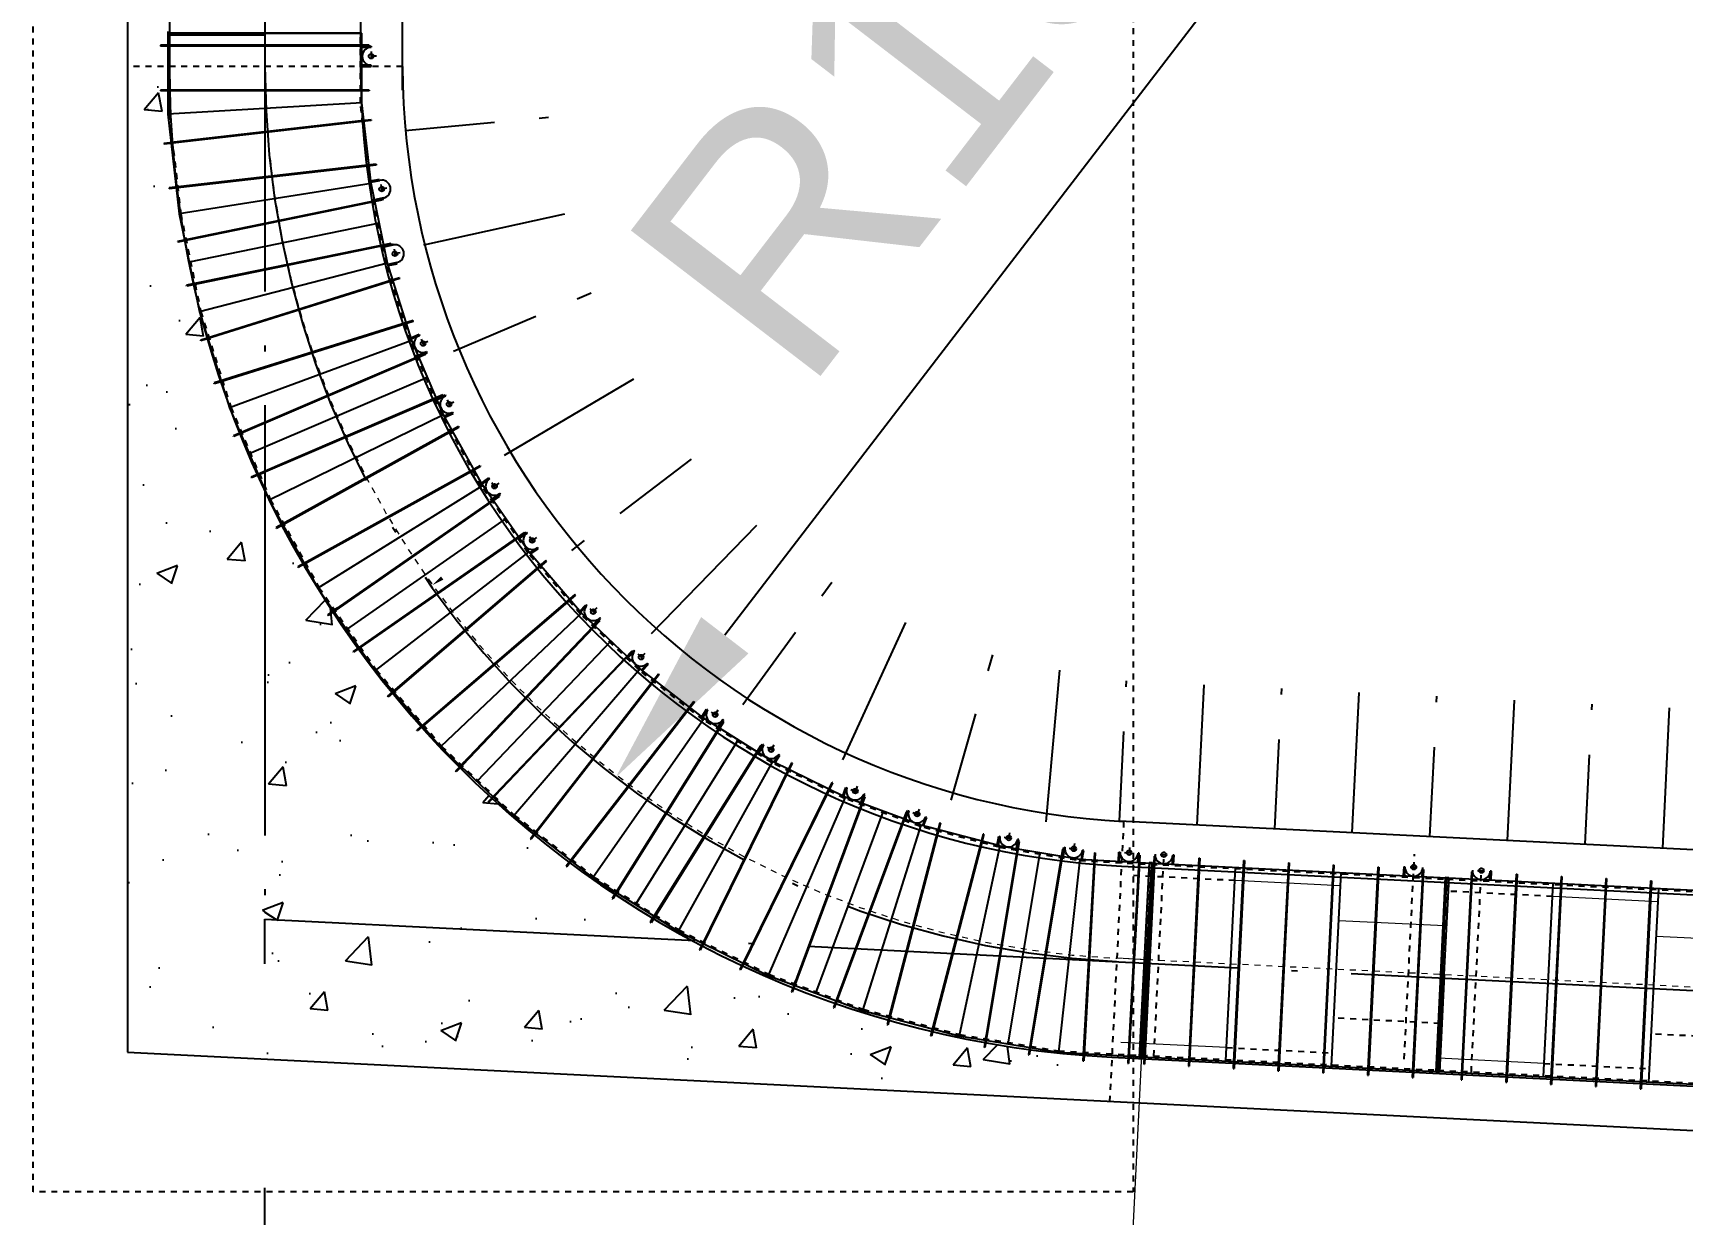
# Model space of a CAD drawing. Header units: inches. Extents: x 444671 to 463716, y 1783086 to 1794968.
# Drawn here: x 457396.93 to 457424.54, y 1787135.42 to 1787155.18 of the extents above; entities that cross this region are included whole.
import ezdxf

# ---------------------------------------------------------------- set-up
doc = ezdxf.new("R2010")
doc.units = ezdxf.units.IN
doc.header["$MEASUREMENT"] = 0
for name, pattern in [('ACAD_ISO04W100', [30, 24, -3, 0, -3]), ('CENTER', [2, 1.25, -0.25, 0.25, -0.25]), ('DASHED2', [9.525, 6.35, -3.175]), ('HIDDEN', [0.375, 0.25, -0.125])]:
    doc.linetypes.add(name, pattern=pattern)
for name, color, linetype in [('1', 1, 'CENTER'), ('4', 4, 'Continuous'), ('Bao', 137, 'Continuous'), ('Cam KT', 140, 'Continuous'), ('CONGTRINH', 2, 'Continuous'), ('CTTRINH', 4, 'Continuous'), ('Dong', 252, 'HIDDEN'), ('Ghichu', 3, 'Continuous'), ('KHUAT', 8, 'DASHED2'), ('Tam', 1, 'CENTER'), ('Text', 3, 'Continuous'), ('Tim', 1, 'ACAD_ISO04W100')]:
    doc.layers.add(name, color=color, linetype=linetype)
doc.layers.add('manh', color=128, linetype='Continuous', lineweight=15)
doc.layers.add('Texdoi', color=40, linetype='Continuous', lineweight=15)
doc.styles.add('VNARIAL', font='')
doc.styles.get('VNARIAL').set_extended_font_data('.VnArial')
doc.linetypes.add('NEN_DA1', pattern='A,1.5,-0.15,["Y",Standard,S=0.2,R=0,X=-0.15,Y=-0.2],-0.005', length=1.655)
doc.dimstyles.new('1-1', dxfattribs={"dimtxt": 2, "dimasz": 2.5, "dimexe": 1, "dimexo": 0, "dimgap": 1, "dimtad": 1, "dimtoh": 1, "dimdec": 0, "dimzin": 0, "dimdsep": 46, "dimtxsty": 'Standard', "dimcen": 0.09, "dimclrd": 3, "dimclre": 3, "dimclrt": 4, "dimadec": 0, "dimazin": 0, "dimtfac": 1, "dimtdec": 0, "dimtmove": 0, "dimatfit": 0, "dimfxl": 0, "dimtolj": 1, "dimtzin": 0, "dimarcsym": 0})
doc.dimstyles.new('kt2000', dxfattribs={"dimscale": 0, "dimtxt": 4, "dimasz": 3, "dimexe": 2.5, "dimexo": 0, "dimgap": 1.3, "dimtad": 1, "dimzin": 0, "dimdsep": 46, "dimtxsty": 'VNARIAL', "dimblk1": 'OBLIQUE', "dimblk2": 'OBLIQUE', "dimsah": 1, "dimcen": 0.8, "dimdle": 2.5, "dimclrd": 256, "dimclre": 256, "dimclrt": 256, "dimaunit": 1, "dimadec": 1, "dimazin": 0, "dimtfac": 1, "dimtofl": 0, "dimtmove": 1, "dimatfit": 3, "dimfxl": 0, "dimtolj": 1, "dimtzin": 0, "dimarcsym": 0})
pattern_1 = [(50, (446792.4938, 1787038.3548), (3.5863009, -0.3137607), [0.375, -4.125]), (355, (446792.4938, 1787038.3548), (-0.6937567, 3.7609607), [0.3, -3.3]), (100.4514, (446792.7927, 1787038.3286), (2.8925469, 3.4471977), [0.318701, -3.5057106]), (46.1842, (446792.494, 1787039.3548), (5.3362052, -0.827595), [0.5625, -6.1875]), (96.6356, (446792.9385, 1787039.286), (4.6733135, 4.8705894), [0.4780514, -5.258565]), (351.1842, (446792.494, 1787039.355), (4.6733097, 4.870593), [0.45, -4.95]), (21, (446792.9938, 1787039.1048), (2.9845353, -2.01309445), [0.375, -4.125]), (326, (446792.9938, 1787039.1048), (1.2165767, 3.6257502), [0.3, -3.3]), (71.4514, (446793.2425, 1787038.937), (4.2011131, 1.6126525), [0.318701, -3.5057106]), (37.5, (446792.4938, 1787038.3548), (0.06079928, 1.66446927), [0, -3.26, 0, -3.35, 0, -3.3125]), (7.5, (446792.4938, 1787038.3548), (1.3153477, 1.97205856), [0, -1.91, 0, -3.185, 0, -1.2625]), (327.5, (446791.3788, 1787038.3548), (2.66911218, -0.11277436), [0, -1.25, 0, -3.9, 0, -5.175]), (317.5, (446790.8788, 1787038.3548), (2.91593085, 0.5005249), [0, -1.625, 0, -2.59, 0, -3.675])]

# ---------------------------------------------------------------- blocks, each defined once
blk = doc.blocks.new('*D102')
at = {"layer": 'Defpoints', "color": 0, "transparency": 16777216}
for p in [(457415.816, 1787154.623), (457406.684, 1787142.724)]:
    blk.add_point(p, dxfattribs=at)
at = {"layer": 'Text', "lineweight": -2, "transparency": 16777216}
blk.add_line((457422.473, 1787163.298), (457408.511, 1787145.104), dxfattribs=at)
at = {"layer": 'Text', "transparency": 16777216}
blk.add_solid([(457408.114, 1787145.408), (457408.907, 1787144.799), (457406.684, 1787142.724)], dxfattribs=at)
at = {"layer": 'Text', "transparency": 16777216, "insert": (457413.753, 1787157.426), "char_height": 4, "attachment_point": 5, "rotation": 52.4977, "style": 'VNARIAL'}
blk.add_mtext('\\A1;R15.00', dxfattribs=at)
blk = doc.blocks.new('_Oblique')
at = {"color": 0, "linetype": 'ByBlock', "lineweight": -2}
blk.add_line((-0.5, -0.5), (0.5, 0.5), dxfattribs=at)
blk = doc.blocks.new('*D146')
at = {"layer": 'Bao', "color": 3, "lineweight": -2, "ltscale": 0.2, "transparency": 16777216}
for p, q in [((-685253, 34318), (-686363, 12150)), ((-579388, 29016), (-580498, 6848)), ((-682118, 13606), (-584576, 8721))]:
    blk.add_line(p, q, dxfattribs=at)
at = {"layer": 'Bao', "color": 3, "ltscale": 0.2, "transparency": 16777216}
for points in [[(-682083, 14300), (-682153, 12913), (-686280, 13815)], [(-584541, 9415), (-584611, 8028), (-580415, 8513)]]:
    blk.add_solid(points, dxfattribs=at)
at = {"layer": 'Defpoints', "color": 0, "ltscale": 0.2, "transparency": 16777216}
for p in [(-685253, 34318), (-579388, 29016), (-580415, 8513)]:
    blk.add_point(p, dxfattribs=at)
at = {"layer": 'Bao', "color": 4, "ltscale": 0.2, "transparency": 16777216, "insert": (-633155, 15001), "char_height": 3333.33, "attachment_point": 5, "rotation": 357.133}
blk.add_mtext('\\A1;{\\f.VnArial|b0|i0|c0|p34;Ph©n ®o¹n 6}', dxfattribs=at)
blk = doc.blocks.new('A$C491C4D06')
at = {"layer": '1', "ltscale": 2}
for p, q in [((-698136.2, 49438.3), (-698311.5, 49438.3)), ((-698223.9, 49516), (-698223.9, 49360.7)), ((-697961.2, 47232.6), (-698132.9, 47197.3)), ((-698062.6, 47291.1), (-698031.4, 47138.9)), ((-697739.2, 46151.1), (-697910.9, 46115.9)), ((-697840.7, 46209.6), (-697809.4, 46057.4)), ((-697273.9, 44664.8), (-697435, 44595.7)), ((-697385.1, 44701.6), (-697323.9, 44558.8)), ((-696839, 43650), (-697000.1, 43581)), ((-696950.2, 43686.9), (-696889, 43544.1)), ((-696086.4, 42292.3), (-696230.3, 42192.2)), ((-696202.7, 42306), (-696114, 42178.5)), ((-695456.3, 41385.7), (-695600.3, 41285.7)), ((-695572.6, 41399.5), (-695484, 41271.9)), ((-694446.1, 40207.1), (-694567, 40080.1)), ((-694562.8, 40197.1), (-694450.3, 40090)), ((-693646.6, 39445.7), (-693767.5, 39318.8)), ((-693763.3, 39435.8), (-693650.8, 39328.7)), ((-692532.3, 38461.1), (-692400.5, 38378.7)), ((-692419.9, 38494.2), (-692512.9, 38345.6)), ((-691596, 37876), (-691464.3, 37793.7)), ((-691483.7, 37909.2), (-691576.6, 37760.5)), ((-690194.2, 37168.7), (-690048.6, 37114.6)), ((-690090.8, 37223.8), (-690151.9, 37059.5)), ((-689159.4, 36783.9), (-689013.8, 36729.8)), ((-689056.1, 36839), (-689117.2, 36674.7)), ((-687632, 36369.6), (-687478.7, 36344.1)), ((-687540.9, 36443.3), (-687569.7, 36270.4)), ((-686542.9, 36188.4), (-686389.7, 36162.8)), ((-686451.9, 36262.1), (-686480.7, 36089.1)), ((-685536, 36199.4), (-685545.6, 36024.3)), ((-685618.4, 36116.1), (-685463.3, 36107.6))]:
    blk.add_line(p, q, dxfattribs=at)
at = {"layer": 'Bao'}
for p, q in [((-701625.9, 49853.2), (-701625.9, 49793.2)), ((-700001.9, 49793), (-701625.9, 49793.2)), ((-700001.9, 49853), (-700001.9, 49793)), ((-700001.9, 49826.5), (-699999.9, 49826.5)), ((-700001.9, 49824), (-699999.9, 49824)), ((-699997.9, 49824), (-699999.9, 49824)), ((-685207.2, 35948.8), (-685370.3, 32688.9)), ((-685147.3, 35945.8), (-685310.3, 32685.9)), ((-685207.2, 35948.8), (-685147.3, 35945.8)), ((-685163.9, 35936.7), (-680222.4, 35689.6)), ((-685106.9, 36084), (-685114.4, 35934.2)), ((-684814.8, 35919.2), (-684807.3, 36069)), ((-684787.3, 36068), (-684807.3, 36069)), ((-684794.8, 35918.2), (-684787.3, 36068)), ((-684373.2, 36017.3), (-684359.2, 36016.6)), ((-683624.2, 35979.8), (-683610.2, 35979.1)), ((-682875.1, 35942.4), (-682861.1, 35941.7)), ((-682126, 35904.9), (-682112.1, 35904.2)), ((-683920, 32626.4), (-683758, 35866.4)), ((-682152.2, 32538), (-681990.2, 35778)), ((-681377, 35867.5), (-681363, 35866.8)), ((-680946, 35876.3), (-680953.5, 35726.5)), ((-680946, 35876.3), (-680926, 35875.3)), ((-680926, 35875.3), (-680933.5, 35725.5)), ((-680633.9, 35710.5), (-680626.4, 35860.4)), ((-680249.9, 35701), (-680331.3, 34073)), ((-680249.9, 35700.6), (-680331.3, 34072.6)), ((-680303.5, 34067.6), (-680222.4, 35689.6)), ((-680190, 35698), (-680271.4, 34070)), ((-680190, 35697.6), (-680271.4, 34069.6)), ((-680249.9, 35701), (-680190, 35698)), ((-680249.9, 35700.6), (-680190, 35697.6)), ((-680190.5, 35688), (-674911.1, 35424)), ((-679795.6, 35818.4), (-679803, 35668.6)), ((-679503.4, 35653.6), (-679495.9, 35803.4)), ((-679476, 35802.4), (-679495.9, 35803.4)), ((-679483.4, 35652.6), (-679476, 35802.4)), ((-679061.9, 35751.7), (-679047.9, 35751)), ((-678312.8, 35714.2), (-678298.8, 35713.5)), ((-677563.7, 35676.8), (-677549.8, 35676.1)), ((-676814.7, 35639.3), (-676800.7, 35638.6)), ((-678608.7, 32360.8), (-678446.6, 35600.8)), ((-676840.9, 32272.4), (-676678.9, 35512.4)), ((-685252.7, 34319.1), (-685333.8, 32697.1)), ((-685288.6, 34320.9), (-685228.7, 34317.9)), ((-680327.5, 34068.8), (-680408.9, 32440.8)), ((-680295.3, 34071.2), (-680376.5, 32449.2)), ((-680295.4, 34070.8), (-680376.5, 32448.8)), ((-680267.6, 34065.8), (-680349, 32437.8)), ((-680331.3, 34073), (-680271.4, 34070)), ((-680331.3, 34072.6), (-680271.4, 34069.6)), ((-680327.5, 34068.8), (-680267.6, 34065.8)), ((-680295.5, 34067.2), (-680295.4, 34069.2)), ((-680295.5, 34067.2), (-680295.4, 34069.2)), ((-685370.3, 32688.9), (-685310.3, 32685.9)), ((-685333.8, 32697.1), (-680408.4, 32450.8)), ((-685296.3, 32575.1), (-685282.3, 32574.4)), ((-684547.2, 32537.6), (-684533.2, 32536.9)), ((-683798.2, 32500.2), (-683784.2, 32499.5)), ((-683049.1, 32462.7), (-683035.1, 32462)), ((-682300, 32425.3), (-682286.1, 32424.6)), ((-681551, 32387.8), (-681537, 32387.1)), ((-680801.9, 32350.3), (-680787.9, 32349.6)), ((-680408.9, 32440.8), (-680349, 32437.8)), ((-680376.5, 32449.2), (-675097, 32185.2)), ((-679984.9, 32309.5), (-679971, 32308.8)), ((-679235.9, 32272), (-679221.9, 32271.3)), ((-678486.8, 32234.6), (-678472.8, 32233.9)), ((-677737.7, 32197.1), (-677723.8, 32196.4)), ((-676988.7, 32159.7), (-676974.7, 32159))]:
    blk.add_line(p, q, dxfattribs=at)
at = {"layer": 'Bao', "ltscale": 0.2}
for p, q in [((-701625.9, 49824), (-701625.9, 48471.6)), ((-701625.9, 49824), (-698377.9, 49824)), ((-698399.9, 49824), (-701599.9, 49824)), ((-701599.9, 48471.6), (-701599.9, 49824)), ((-698377.9, 48656.7), (-698377.9, 49824)), ((-698257.9, 49622.3), (-701745.9, 49622.3)), ((-701745.9, 49622.3), (-701745.9, 49608.3)), ((-698257.9, 49608.3), (-701745.9, 49608.3)), ((-698377.9, 49608.3), (-698223.9, 49608.3)), ((-698377.9, 49588.3), (-698223.9, 49588.3)), ((-698257.9, 49622.3), (-698257.9, 49608.3)), ((-698223.9, 49608.3), (-698223.9, 49588.3)), ((-698223.9, 49288.3), (-698377.9, 49288.3)), ((-698377.9, 49268.3), (-698223.9, 49268.3)), ((-698223.9, 49268.3), (-698223.9, 49288.3)), ((-698257.9, 48872.3), (-701745.9, 48872.3)), ((-701745.9, 48872.3), (-701745.9, 48858.3)), ((-698257.9, 48872.3), (-698257.9, 48858.3)), ((-698257.9, 48858.3), (-701745.9, 48858.3)), ((-698377.9, 48656.7), (-701625.9, 48471.6)), ((-698224, 47311.1), (-698377.9, 48656.7)), ((-698225.1, 48377.1), (-701690.5, 47980.7)), ((-698223.5, 48363.2), (-701688.9, 47966.8)), ((-701625.9, 48471.6), (-701434.6, 46799)), ((-698344.3, 48363.4), (-701571.3, 47994.4)), ((-698225.1, 48377.1), (-698223.5, 48363.2)), ((-701690.5, 47980.7), (-701688.9, 47966.8)), ((-698139.9, 47631.9), (-701605.3, 47235.6)), ((-698138.3, 47618), (-701603.7, 47221.7)), ((-698259.1, 47618.3), (-701486.1, 47249.2)), ((-698139.9, 47631.9), (-698138.3, 47618)), ((-701605.3, 47235.6), (-701603.7, 47221.7)), ((-698224, 47311.1), (-701434.6, 46799)), ((-698228.6, 47351.3), (-698081.2, 47381.5)), ((-698226.3, 47331.3), (-698077.2, 47361.9)), ((-697949.8, 45975.4), (-698224, 47311.1)), ((-698081.2, 47381.5), (-698077.2, 47361.9)), ((-698046.1, 47041.6), (-701462.9, 46340.2)), ((-698043.3, 47027.9), (-701460.1, 46326.5)), ((-698016.9, 47068), (-698167.7, 47037.1)), ((-698163.7, 47017.5), (-698012.8, 47048.4)), ((-698046.1, 47041.6), (-698043.3, 47027.9)), ((-698012.8, 47048.4), (-698016.9, 47068)), ((-701434.6, 46799), (-701098.4, 45161.2)), ((-701345.4, 46364.4), (-701081.6, 46418.5)), ((-698086.9, 46643.3), (-701268.5, 45990.2)), ((-701462.9, 46340.2), (-701460.1, 46326.5)), ((-697895.3, 46306.9), (-701312.1, 45605.6)), ((-697892.5, 46293.2), (-701309.3, 45591.9)), ((-698010.1, 46269.1), (-697859.2, 46300)), ((-698006, 46249.5), (-697855.2, 46280.5)), ((-697892.5, 46293.2), (-697895.3, 46306.9)), ((-697859.2, 46300), (-697855.2, 46280.5)), ((-697949.8, 45975.4), (-701098.4, 45161.2)), ((-697545.1, 44684.1), (-697949.8, 45975.4)), ((-697794.9, 45986.6), (-697943.7, 45956)), ((-697937.7, 45936.8), (-697790.9, 45967)), ((-697790.9, 45967), (-697794.9, 45986.6)), ((-701309.3, 45591.9), (-701312.1, 45605.6)), ((-697747.2, 45730.2), (-701075.6, 44687.1)), ((-697743, 45716.8), (-701071.4, 44673.8)), ((-697861.7, 45694.3), (-700961.1, 44723)), ((-697743, 45716.8), (-697747.2, 45730.2)), ((-701098.4, 45161.2), (-700595.3, 43555.8)), ((-697522.9, 45014.5), (-700851.3, 43971.4)), ((-697518.7, 45001.1), (-697522.9, 45014.5)), ((-697518.7, 45001.1), (-700847.1, 43958.1)), ((-697633.2, 44965.2), (-700732.6, 43994)), ((-697558.8, 44727.6), (-697421.4, 44786.5)), ((-697552.7, 44708.4), (-697413.6, 44768.1)), ((-697421.4, 44786.5), (-697413.6, 44768.1)), ((-701071.4, 44673.8), (-701075.6, 44687.1)), ((-697545.1, 44684.1), (-700595.3, 43555.8)), ((-697318.8, 44460.6), (-700524.7, 43086.5)), ((-697012, 43440.3), (-697545.1, 44684.1)), ((-697295.4, 44492.4), (-697436.9, 44431.7)), ((-697429.1, 44413.3), (-697287.5, 44474)), ((-697313.2, 44447.7), (-697318.8, 44460.6)), ((-697287.5, 44474), (-697295.4, 44492.4)), ((-697313.2, 44447.7), (-700519.2, 43073.6)), ((-700847.1, 43958.1), (-700851.3, 43971.4)), ((-697278.6, 44062.2), (-700263.9, 42782.7)), ((-697023.3, 43771.2), (-700229.2, 42397.2)), ((-697017.8, 43758.4), (-700223.7, 42384.3)), ((-697128.1, 43711.1), (-696986.5, 43771.8)), ((-697120.2, 43692.7), (-696978.7, 43753.4)), ((-697023.3, 43771.2), (-697017.8, 43758.4)), ((-696986.5, 43771.8), (-696978.7, 43753.4)), ((-700595.3, 43555.8), (-699932.5, 42009.5)), ((-697012, 43440.3), (-699932.5, 42009.5)), ((-696355.9, 42256.7), (-697012, 43440.3)), ((-696860.5, 43477.6), (-696999.6, 43418)), ((-696989.9, 43400.4), (-696852.6, 43459.2)), ((-696852.6, 43459.2), (-696860.5, 43477.6)), ((-700519.2, 43073.6), (-700524.7, 43086.5)), ((-700414.4, 43133.8), (-700322.8, 43173)), ((-696764.2, 43240.8), (-699814.9, 41549.8)), ((-696757.4, 43228.5), (-699808.1, 41537.5)), ((-696869.2, 43182.6), (-699709.9, 41607.9)), ((-696764.2, 43240.8), (-696757.4, 43228.5)), ((-696400.6, 42584.8), (-699451.3, 40893.8)), ((-696393.8, 42572.6), (-699444.5, 40881.6)), ((-696400.6, 42584.8), (-696393.8, 42572.6)), ((-700229.2, 42397.2), (-700223.7, 42384.3)), ((-700113.4, 42431.6), (-700021.9, 42470.8)), ((-696498.8, 42514.4), (-699339.5, 40939.7)), ((-696355.9, 42256.7), (-699116.9, 40538.1)), ((-696378.1, 42296.6), (-696255.4, 42381.9)), ((-696368.3, 42279), (-696244, 42365.4)), ((-695583.6, 41145.5), (-696355.9, 42256.7)), ((-696255.4, 42381.9), (-696244, 42365.4)), ((-699932.5, 42009.5), (-699116.9, 40538.1)), ((-696089.3, 42083.3), (-698953.4, 40092.6)), ((-696081.3, 42071.8), (-698945.4, 40081.1)), ((-696072.8, 42119.1), (-696199.2, 42031.2)), ((-696187.8, 42014.8), (-696061.3, 42102.7)), ((-696089.3, 42083.3), (-696081.3, 42071.8)), ((-696061.3, 42102.7), (-696072.8, 42119.1)), ((-695969.8, 41701.1), (-698636.9, 39847.4)), ((-699814.9, 41549.8), (-699808.1, 41537.5)), ((-695661.2, 41467.4), (-698525.4, 39476.7)), ((-695653.2, 41455.9), (-698517.4, 39465.3)), ((-695751.8, 41387.4), (-695625.3, 41475.3)), ((-695740.4, 41371), (-695613.9, 41458.9)), ((-695653.2, 41455.9), (-695661.2, 41467.4)), ((-695625.3, 41475.3), (-695613.9, 41458.9)), ((-695583.6, 41145.5), (-698156.8, 39156.7)), ((-694703, 40118), (-695583.6, 41145.5)), ((-695442.7, 41212.5), (-695567, 41126.1)), ((-695553.9, 41110.9), (-695431.3, 41196.1)), ((-695431.3, 41196.1), (-695442.7, 41212.5)), ((-699451.3, 40893.8), (-699444.5, 40881.6)), ((-695300.8, 40999.9), (-697949.1, 38730)), ((-695291.7, 40989.2), (-697940, 38719.3)), ((-695391.9, 40921.8), (-697858, 38808.1)), ((-695291.7, 40989.2), (-695300.8, 40999.9)), ((-699116.9, 40538.1), (-698156.8, 39156.7)), ((-694812.7, 40430.4), (-697461, 38160.5)), ((-694803.6, 40419.8), (-697451.9, 38149.9)), ((-694894.7, 40341.7), (-697360.8, 38228)), ((-694803.6, 40419.8), (-694812.7, 40430.4)), ((-698953.4, 40092.6), (-698945.4, 40081.1)), ((-698854.9, 40161.1), (-698782.9, 40211.1)), ((-694703, 40118), (-697062, 37879.4)), ((-694732.6, 40152.6), (-694629.6, 40260.8)), ((-694719.6, 40137.4), (-694615.1, 40247)), ((-693723, 39184.8), (-694703, 40118)), ((-694629.6, 40260.8), (-694615.1, 40247)), ((-694397.9, 40040.1), (-694504.1, 39928.6)), ((-694383.4, 40026.3), (-694397.9, 40040.1)), ((-694406.8, 40001.7), (-696812.2, 37475.8)), ((-694396.7, 39992.1), (-696802.1, 37466.2)), ((-694489.6, 39914.8), (-694383.4, 40026.3)), ((-694396.7, 39992.1), (-694406.8, 40001.7)), ((-694213, 39651.4), (-696452.9, 37299.3)), ((-693863.7, 39484.5), (-696269.1, 36958.6)), ((-693936.3, 39387.9), (-693830.1, 39499.5)), ((-693921.9, 39374.2), (-693815.7, 39485.7)), ((-693863.7, 39484.5), (-693853.6, 39474.8)), ((-693830.1, 39499.5), (-693815.7, 39485.7)), ((-698517.4, 39465.3), (-698525.4, 39476.7)), ((-693853.6, 39474.8), (-696259, 36948.9)), ((-693598.4, 39278.8), (-693704.6, 39167.3)), ((-693690.1, 39153.5), (-693583.9, 39265)), ((-693583.9, 39265), (-693598.4, 39278.8)), ((-698156.8, 39156.7), (-697062, 37879.4)), ((-693723, 39184.8), (-695843.7, 36719.2)), ((-693416.6, 39099), (-695554.4, 36342.9)), ((-693405.6, 39090.4), (-695543.4, 36334.4)), ((-693504.9, 38985.2), (-695480.9, 36437.8)), ((-692653.7, 38355.4), (-693723, 39184.8)), ((-693416.6, 39099), (-693405.6, 39090.4)), ((-697940, 38719.3), (-697949.1, 38730)), ((-692824, 38639.3), (-694961.8, 35883.3)), ((-692812.9, 38630.7), (-694950.8, 35874.7)), ((-692901.2, 38517), (-694877.2, 35969.5)), ((-692824, 38639.3), (-692812.9, 38630.7)), ((-692689.7, 38383.3), (-692610.6, 38510)), ((-692673.9, 38371), (-692593.6, 38499.4)), ((-692610.6, 38510), (-692593.6, 38499.4)), ((-697451.9, 38149.9), (-697461, 38160.5)), ((-692653.7, 38355.4), (-694514.4, 35688.1)), ((-692340.3, 38301), (-694188.6, 35343)), ((-692328.4, 38293.6), (-694176.7, 35335.6)), ((-691506.1, 37638.2), (-692653.7, 38355.4)), ((-692339.2, 38340.4), (-692420.8, 38209.8)), ((-692403.8, 38199.2), (-692322.2, 38329.8)), ((-692340.3, 38301), (-692328.4, 38293.6)), ((-692322.2, 38329.8), (-692339.2, 38340.4)), ((-697062, 37879.4), (-695843.7, 36719.2)), ((-692079.9, 37996.8), (-693801.1, 35242.3)), ((-691704.2, 37903.5), (-693552.6, 34945.6)), ((-691692.3, 37896.1), (-693540.7, 34938.1)), ((-691755.9, 37794.4), (-691674.3, 37925)), ((-691739, 37783.8), (-691657.4, 37914.4)), ((-691692.3, 37896.1), (-691704.2, 37903.5)), ((-691674.3, 37925), (-691657.4, 37914.4)), ((-696729.5, 37562.7), (-696659.4, 37636.3)), ((-691506.1, 37638.2), (-693087.7, 34796.6)), ((-691188.7, 37615.8), (-692728.7, 34486.2)), ((-691176.2, 37609.6), (-692716.2, 34480)), ((-690291.9, 37040.8), (-691506.1, 37638.2)), ((-691402.9, 37755.4), (-691483.2, 37627)), ((-691465.2, 37618.1), (-691386, 37744.8)), ((-691386, 37744.8), (-691402.9, 37755.4)), ((-691176.2, 37609.6), (-691188.7, 37615.8)), ((-696802.1, 37466.2), (-696812.2, 37475.8)), ((-691241.7, 37508.2), (-692675.7, 34593.9)), ((-690515.8, 37284.7), (-692055.8, 34155.1)), ((-690503.2, 37278.5), (-692043.2, 34148.9)), ((-690503.2, 37278.5), (-690515.8, 37284.7)), ((-690556.2, 37170.8), (-691990.2, 34256.6)), ((-690291.9, 37040.8), (-691578.2, 34053.8)), ((-689973.9, 37050.5), (-691189.7, 33781.3)), ((-689960.8, 37045.7), (-691176.6, 33776.4)), ((-690332.8, 37060.9), (-690280.7, 37200.9)), ((-690314.7, 37052), (-690262, 37194)), ((-689023.5, 36569.1), (-690291.9, 37040.8)), ((-690280.7, 37200.9), (-690262, 37194)), ((-689980.8, 37089.4), (-690034.5, 36945)), ((-690015.7, 36938.1), (-689962, 37082.4)), ((-689962, 37082.4), (-689980.8, 37089.4)), ((-689960.8, 37045.7), (-689973.9, 37050.5)), ((-696269.1, 36958.6), (-696259, 36948.9)), ((-689657.7, 36804.9), (-690789.8, 33760.6)), ((-689270.9, 36789.1), (-690486.7, 33519.9)), ((-689257.8, 36784.2), (-690473.6, 33515)), ((-689299.6, 36671.8), (-689245.9, 36816.1)), ((-689280.9, 36664.8), (-689227.2, 36809.1)), ((-689270.9, 36789.1), (-689257.8, 36784.2)), ((-689245.9, 36816.1), (-689227.2, 36809.1)), ((-695843.7, 36719.2), (-694514.4, 35688.1)), ((-689023.5, 36569.1), (-690001.4, 33467.4)), ((-688709.4, 36611.3), (-689588.6, 33235.9)), ((-688695.8, 36607.7), (-689575.1, 33232.4)), ((-688740, 36493.6), (-689558.4, 33352)), ((-687705, 36225.6), (-689023.5, 36569.1)), ((-688946, 36704.6), (-688998.8, 36562.6)), ((-688979.3, 36557.6), (-688927.3, 36697.6)), ((-688927.3, 36697.6), (-688946, 36704.6)), ((-688709.4, 36611.3), (-688695.8, 36607.7)), ((-695554.4, 36342.9), (-695543.4, 36334.4)), ((-687983.6, 36422.2), (-688862.8, 33046.8)), ((-687970.1, 36418.7), (-688849.3, 33043.3)), ((-688000.7, 36301.1), (-688819, 33159.4)), ((-687705, 36225.6), (-688382.3, 33045.7)), ((-687970.1, 36418.7), (-687983.6, 36422.2)), ((-687393.2, 36295.4), (-687965.8, 32854.7)), ((-687379.4, 36293.1), (-687952, 32852.4)), ((-687747.6, 36236.7), (-687723, 36384.7)), ((-687728.2, 36231.7), (-687703.3, 36381.5)), ((-687723, 36384.7), (-687703.3, 36381.5)), ((-687705, 36225.6), (-686367.2, 36003)), ((-687407.4, 36332.2), (-687432.6, 36180.3)), ((-687412.9, 36177), (-687387.6, 36328.9)), ((-687387.6, 36328.9), (-687407.4, 36332.2)), ((-687379.4, 36293.1), (-687393.2, 36295.4)), ((-686653.4, 36172.3), (-687226, 32731.6)), ((-686639.6, 36170), (-687212.2, 32729.3)), ((-686659.3, 36051.6), (-686634, 36203.5)), ((-686653.4, 36172.3), (-686639.6, 36170)), ((-686639.5, 36048.3), (-686614.3, 36200.2)), ((-686634, 36203.5), (-686614.3, 36200.2)), ((-687036.1, 36114.3), (-687569.3, 32910.4)), ((-686367.2, 36003), (-686723.9, 32769.7)), ((-686367.2, 36003), (-685163.8, 35936.9)), ((-686318.3, 36151), (-686343.2, 36001.7)), ((-686323.1, 36000.6), (-686298.6, 36147.7)), ((-686298.6, 36147.7), (-686318.3, 36151)), ((-686121.8, 36109.7), (-686313.1, 32626.9)), ((-686107.8, 36108.9), (-686299.1, 32626.2)), ((-686121.8, 36109.7), (-686107.8, 36108.9)), ((-685719, 35967.4), (-685710.6, 36121.2)), ((-685710.6, 36121.2), (-685690.6, 36120.1)), ((-685699, 35966.3), (-685690.6, 36120.1)), ((-685372.9, 36068.6), (-685564.2, 32585.8)), ((-685359, 36067.8), (-685550.2, 32585.1)), ((-685365.5, 35948), (-685543.6, 32704.9)), ((-685391.1, 36103.6), (-685399.5, 35949.9)), ((-685371.1, 36102.5), (-685391.1, 36103.6)), ((-685379.5, 35948.8), (-685371.1, 36102.5)), ((-685372.9, 36068.6), (-685359, 36067.8)), ((-685163.8, 35936.9), (-685341.9, 32693.8)), ((-685122.3, 36054.7), (-685296.3, 32575.1)), ((-685108.4, 36052), (-685282.3, 32574.4)), ((-685122.3, 36054.7), (-685108.4, 36054)), ((-684373.2, 36017.3), (-684547.2, 32537.6)), ((-684359.2, 36016.6), (-684533.2, 32536.9)), ((-683624.2, 35979.8), (-683798.2, 32500.2)), ((-683610.2, 35979.1), (-683784.2, 32499.5)), ((-682875.1, 35942.4), (-683049.1, 32462.7)), ((-682861.1, 35941.7), (-683035.1, 32462)), ((-682126, 35904.9), (-682300, 32425.3)), ((-682112.1, 35904.2), (-682286.1, 32424.6)), ((-694961.8, 35883.3), (-694950.8, 35874.7)), ((-694514.4, 35688.1), (-693087.7, 34796.6)), ((-681377, 35867.5), (-681551, 32387.8)), ((-681363, 35866.8), (-681537, 32387.1)), ((-680628, 35828), (-680801.9, 32350.3)), ((-680613.9, 35829.3), (-680787.9, 32349.6)), ((-680627.9, 35829.9), (-680613.9, 35829.2)), ((-679810.9, 35789.1), (-679984.9, 32309.5)), ((-679797.1, 35786.4), (-679971, 32308.8)), ((-679810.9, 35789.1), (-679797.1, 35788.5)), ((-679061.9, 35751.7), (-679235.9, 32272)), ((-679047.9, 35751), (-679221.9, 32271.3)), ((-678312.8, 35714.2), (-678486.8, 32234.6)), ((-678298.8, 35713.5), (-678472.8, 32233.9)), ((-677563.7, 35676.8), (-677737.7, 32197.1)), ((-677549.8, 35676.1), (-677723.8, 32196.4)), ((-676814.7, 35639.3), (-676988.7, 32159.7)), ((-676800.7, 35638.6), (-676974.7, 32159)), ((-694188.6, 35343), (-694176.7, 35335.6)), ((-694125, 35444.8), (-694079.1, 35518.3)), ((-693540.7, 34938.1), (-693552.6, 34945.6)), ((-693087.7, 34796.6), (-691578.2, 34053.8)), ((-692716.2, 34480), (-692728.7, 34486.2)), ((-692043.2, 34148.9), (-692055.8, 34155.1)), ((-691578.2, 34053.8), (-690001.4, 33467.4)), ((-691147.9, 33893.8), (-691118, 33974.2)), ((-691176.6, 33776.4), (-691189.7, 33781.3)), ((-690486.7, 33519.9), (-690473.6, 33515)), ((-690001.4, 33467.4), (-688382.3, 33045.7)), ((-689588.6, 33235.9), (-689575.1, 33232.4)), ((-688849.3, 33043.3), (-688862.8, 33046.8)), ((-688382.3, 33045.7), (-686723.9, 32769.7)), ((-687946.1, 32973.1), (-687934.2, 33044.4)), ((-687952, 32852.4), (-687965.8, 32854.7)), ((-687226, 32731.6), (-687212.2, 32729.3)), ((-686723.9, 32769.7), (-685341.9, 32693.8)), ((-686313.1, 32626.9), (-686299.1, 32626.2)), ((-685564.2, 32585.8), (-685550.2, 32585.1))]:
    blk.add_line(p, q, dxfattribs=at)
for centre in [(-698223.9, 49438.3), (-698047, 47215), (-697825, 46133.5), (-697354.5, 44630.2), (-696919.6, 43615.5), (-696158.4, 42242.3), (-695528.3, 41335.7), (-694506.5, 40143.6), (-693707, 39382.2), (-692466.4, 38419.9), (-691530.2, 37834.9), (-690121.4, 37141.7), (-689086.6, 36756.8), (-687555.3, 36356.8), (-686466.3, 36175.6), (-685540.8, 36111.8)]:
    blk.add_circle(centre, 40, dxfattribs=at)
at = {"layer": 'Bao'}
for centre in [(-684957.1, 36076.5), (-680776.2, 35867.8), (-679645.7, 35810.9)]:
    blk.add_circle(centre, 40, dxfattribs=at)
at = {"layer": 'Bao', "ltscale": 0.2}
for centre, start, end in [((-698223.9, 49438.3), 270, 90), ((-698047, 47215), 281.6, 101.6), ((-697825, 46133.5), 281.6, 101.6), ((-697354.5, 44630.2), 293.2, 113.2), ((-696919.6, 43615.5), 293.2, 113.2), ((-696158.4, 42242.3), 304.8, 124.8), ((-695528.3, 41335.7), 304.8, 124.8), ((-694506.5, 40143.6), 316.4, 136.4), ((-693707, 39382.2), 316.4, 136.4), ((-692466.4, 38419.9), 328, 148), ((-691530.2, 37834.9), 328, 148), ((-690121.4, 37141.7), 339.6, 159.6), ((-689086.6, 36756.8), 339.6, 159.6), ((-687555.3, 36356.8), 350.55157, 170.55157), ((-686466.3, 36175.6), 350.55157, 170.55157), ((-685540.8, 36111.8), 356.85713, 176.85713)]:
    blk.add_arc(centre, 150, start, end, dxfattribs=at)
at = {"layer": 'Bao'}
for centre in [(-684957.1, 36076.5), (-680776.2, 35867.8), (-679645.7, 35810.9)]:
    blk.add_arc(centre, 150, 357.13728, 177.13728, dxfattribs=at)
at = {"layer": 'Bao', "color": 3, "ltscale": 0.2}
blk.add_solid([(-697053.6, 40733.4), (-697014.7, 40679.2), (-697196.7, 40589.9)], dxfattribs=at)
at = {"layer": 'KHUAT', "ltscale": 0.2}
for p, q in [((-703881.9, 30434.6), (-703881.9, 50130)), ((-685474.9, 50110), (-685474.9, 30434.6)), ((-701601.9, 49824), (-701601.9, 48472.9)), ((-698401.9, 48655.3), (-698401.9, 49824)), ((-698247.7, 47307.3), (-698401.9, 48655.3)), ((-701601.9, 48472.9), (-701410.9, 46802.8)), ((-697973.1, 45969.4), (-698247.7, 47307.3)), ((-701410.9, 46802.8), (-701075.1, 45167.2)), ((-697567.7, 44675.8), (-697973.1, 45969.4)), ((-701075.1, 45167.2), (-700572.7, 43564.2)), ((-697033.6, 43429.7), (-697567.7, 44675.8)), ((-700572.7, 43564.2), (-699911, 42020.1)), ((-696376.3, 42244), (-697033.6, 43429.7)), ((-695602.6, 41130.8), (-696376.3, 42244)), ((-699911, 42020.1), (-699096.5, 40550.8)), ((-694720.4, 40101.5), (-695602.6, 41130.8)), ((-699096.5, 40550.8), (-698137.8, 39171.4)), ((-693738.6, 39166.5), (-694720.4, 40101.5)), ((-698137.8, 39171.4), (-697044.6, 37895.9)), ((-692667.4, 38335.6), (-693738.6, 39166.5)), ((-691517.8, 37617.2), (-692667.4, 38335.6)), ((-697044.6, 37895.9), (-695828, 36737.4)), ((-690301.4, 37018.7), (-691517.8, 37617.2)), ((-689030.7, 36546.1), (-690301.4, 37018.7)), ((-695828, 36737.4), (-694500.7, 35707.8)), ((-687710, 36202.1), (-689030.7, 36546.1)), ((-687710, 36202.1), (-686369.8, 35979.1)), ((-686369.8, 35979.1), (-685165.2, 35913)), ((-694500.7, 35707.8), (-693076, 34817.6)), ((-693076, 34817.6), (-691568.7, 34075.9)), ((-691568.7, 34075.9), (-689994.2, 33490.3)), ((-689994.2, 33490.3), (-688377.3, 33069.2)), ((-688377.3, 33069.2), (-686721.2, 32793.6)), ((-686721.2, 32793.6), (-685340.6, 32717.8)), ((-685474.9, 30434.6), (-703881.9, 30434.6))]:
    blk.add_line(p, q, dxfattribs=at)
at = {"layer": 'KHUAT', "ltscale": 5}
for p, q in [((-685252.7, 34319.1), (-685171.8, 35937)), ((-685172.9, 35915.1), (-680223.5, 35667.6)), ((-685171.8, 35937), (-685147.8, 35935.8)), ((-683769.1, 35644.1), (-685536.9, 35732.5)), ((-680295.4, 34070.8), (-680214.5, 35688.8)), ((-680295.3, 34071.2), (-680214.4, 35689.2)), ((-680215.5, 35667.2), (-674912.2, 35402)), ((-680214.5, 35688.8), (-680190.5, 35687.6)), ((-680214.4, 35689.2), (-680190.5, 35688)), ((-678457.8, 35378.5), (-680225.5, 35466.9)), ((-680303.5, 34067.6), (-680384.4, 32449.6)), ((-680344.2, 33254.6), (-682112, 33343)), ((-675032.8, 32989), (-676800.6, 33077.4)), ((-685332.7, 32719.1), (-680383.3, 32471.6)), ((-683908.9, 32848.6), (-682141.1, 32760.2)), ((-678597.5, 32583), (-676829.8, 32494.6)), ((-680408.4, 32450.8), (-680384.4, 32449.6)), ((-680375.4, 32471.2), (-675072, 32206))]:
    blk.add_line(p, q, dxfattribs=at)
at = {"layer": 'manh', "color": 1, "linetype": 'CENTER', "ltscale": 0.05}
for p, q in [((-699999.9, 48563), (-699999.9, 158268)), ((-700001.9, 49324), (-700001.9, 49824)), ((-685252.9, 34315.4), (-685752.1, 34342.8)), ((0.1, 0), (-685750.1, 34342.8))]:
    blk.add_line(p, q, dxfattribs=at)
at = {"layer": 'manh'}
for p, q in [((-682001.3, 35555.7), (-683769.1, 35644.1)), ((-676690, 35290.1), (-678457.8, 35378.5)), ((-680262.7, 34884.6), (-682030.5, 34973)), ((-674951.3, 34619), (-676719.1, 34707.4)), ((-683908.9, 32848.6), (-685676.7, 32937)), ((-678597.5, 32583), (-680365.3, 32671.4))]:
    blk.add_line(p, q, dxfattribs=at)
at = {"layer": 'manh', "ltscale": 0.2, "const_width": 20}
for points in [[(-698086.9, 46643.3), (-701268.5, 45990.2)], [(-697278.6, 44062.2), (-700263.9, 42782.7)], [(-695969.8, 41701.1), (-698636.9, 39847.4)], [(-694213, 39651.4), (-696452.9, 37299.3)], [(-692079.9, 37996.8), (-693801.1, 35242.3)], [(-689657.7, 36804.9), (-690789.8, 33760.6)], [(-687036.1, 36114.3), (-687569.3, 32910.4)]]:
    blk.add_lwpolyline(points, dxfattribs=at)
at = {"layer": 'manh', "color": 1, "linetype": 'CENTER', "ltscale": 0.05}
blk.add_arc((-685001.9, 49324), 15000, 180, 267.13299, dxfattribs=at)
at = {"layer": 'Tam', "ltscale": 3}
for p, q in [((-685125.1, 32704.3), (-684953.8, 36131)), ((-680936.7, 32657.9), (-680765.4, 36084.6)), ((-679813.8, 32438.7), (-679642.4, 35865.4))]:
    blk.add_line(p, q, dxfattribs=at)
at = {"layer": 'Tam'}
for p, q in [((-685019.6, 36079.6), (-684894.7, 36073.4)), ((-680838.7, 35871), (-680713.8, 35864.7)), ((-679708.2, 35814), (-679583.3, 35807.8))]:
    blk.add_line(p, q, dxfattribs=at)
at = {"layer": 'Bao', "ltscale": 0.2}
dim = blk.add_aligned_dim(p1=(-685252.7, 34317.9), p2=(-579387.9, 29016.1), distance=-20528.8, text='{\\f.VnArial|b0|i0|c0|p34;Ph©n ®o¹n 6}', dimstyle='1-1', override={"dimscale": 1666.666684, "dimlfac": -1}, dxfattribs=at)
dim.commit()
dim.dimension.update_dxf_attribs({"geometry": '*D146', "text_midpoint": (-633155, 15000.6)})

msp = doc.modelspace()

# ---------------------------------------------------------------- hatches: boundary and pattern name
at = {"layer": 'Cam KT'}
h = msp.add_hatch(dxfattribs=at)
h.set_pattern_fill('BETONG', color=256, scale=0.5, style=0)
h.set_pattern_definition(pattern_1)
h.paths.add_polyline_path([(457398.5161, 1787138.1253), (457400.8161, 1787138.0103), (457400.8161, 1787140.3548), (457400.8161, 1787147.5129, -0.1111196), (457399.2161, 1787154.6235), (457398.5161, 1787154.6235)])
h = msp.add_hatch(dxfattribs=at)
h.set_pattern_fill('BETONG', color=256, scale=0.5, style=0)
h.set_pattern_definition(pattern_1)
h.paths.add_polyline_path([(457400.8161, 1787140.3548), (457407.9653, 1787139.9973, -0.1602288), (457400.8161, 1787147.5129)])
h = msp.add_hatch(dxfattribs=at)
h.set_pattern_fill('BETONG', color=256, scale=0.5, style=0)
h.set_pattern_definition(pattern_1)
h.paths.add_polyline_path([(457407.9653, 1787139.9973), (457400.8161, 1787140.3548), (457400.8161, 1787138.0103), (457414.95, 1787137.3036), (457414.987, 1787138.0442, -0.1111185)])

# ---------------------------------------------------------------- linework, layer by layer
at = {"layer": '4', "linetype": 'NEN_DA1', "ltscale": 10}
msp.add_line((457403.1161, 1787154.2235), (457403.1161, 1787274.8176), dxfattribs=at)
at = {"layer": '4', "linetype": 'NEN_DA1', "ltscale": 8}
msp.add_line((458100.8648, 1787107.7053), (457415.1157, 1787141.9927), dxfattribs=at)
msp.add_lwpolyline([(457398.5161, 1787262.3681), (457398.5161, 1787138.1253), (458100.9174, 1787103.0053)], dxfattribs=at)
at = {"layer": '4', "linetype": 'ByBlock', "ltscale": 10}
msp.add_arc((457415.8572, 1787154.713), 12.7415, 180.40238, 266.97315, dxfattribs=at)
at = {"layer": 'CONGTRINH', "ltscale": 10}
for p, q in [((457399.2161, 1787262.3697), (457399.2161, 1787154.6235)), ((457402.4161, 1787262.3697), (457402.4161, 1787154.5704))]:
    msp.add_line(p, q, dxfattribs=at)
at = {"layer": 'CONGTRINH', "color": 7, "linetype": 'Continuous', "ltscale": 1.6}
for p, q in [((457404.8266, 1787148.1193), (457406.9895, 1787149.3923)), ((457409.0382, 1787146.9382), (457407.2797, 1787145.126)), ((457410.4879, 1787143.0182), (457411.5423, 1787145.3147)), ((457414.1107, 1787144.5201), (457413.8817, 1787141.9811))]:
    msp.add_line(p, q, dxfattribs=at)
msp.add_lwpolyline([(457403.4725, 1787151.6359), (457405.8363, 1787152.158)], dxfattribs=at)
at = {"layer": 'CONGTRINH', "ltscale": 10}
for points in [[(457415.1468, 1787141.2402), (458100.896, 1787106.9528)], [(457414.987, 1787138.0442), (458100.7362, 1787103.7568)]]:
    msp.add_lwpolyline(points, dxfattribs=at)
for centre, radius, start, end in [((457415.8161, 1787154.6235), 16.6, 180, 267.13791), ((457415.8161, 1787154.6237), 13.4002, 179.77208, 267.13758)]:
    msp.add_arc(centre, radius, start, end, dxfattribs=at)
at = {"layer": 'CTTRINH', "color": 4, "linetype": 'ByBlock'}
for p, q in [((457416.4141, 1787141.9283), (457416.5305, 1787144.2754)), ((457419.0109, 1787141.7996), (457419.1273, 1787144.1467)), ((457421.6078, 1787141.6708), (457421.7241, 1787144.0179)), ((457424.2046, 1787141.542), (457424.3209, 1787143.8891))]:
    msp.add_line(p, q, dxfattribs=at)
at = {"layer": 'Dong', "color": 3, "ltscale": 6}
for p, q in [((457407.9488, 1787148.0494), (457405.9435, 1787146.5237)), ((457408.814, 1787143.9444), (457410.3011, 1787145.9908)), ((457412.3006, 1787142.3469), (457412.9959, 1787144.7752)), ((457415.1157, 1787141.9927), (457415.2321, 1787144.3398)), ((457417.7125, 1787141.8639), (457417.8289, 1787144.2111)), ((457420.3093, 1787141.7352), (457420.4257, 1787144.0823)), ((457422.9062, 1787141.6064), (457423.0225, 1787143.9535))]:
    msp.add_line(p, q, dxfattribs=at)
at = {"layer": 'Dong', "ltscale": 30}
msp.add_line((457400.8161, 1787038.3548), (457400.8161, 1787140.3548), dxfattribs=at)
msp.add_line((457400.8161, 1787038.3548), (457400.8161, 1787140.3548), dxfattribs=at)
msp.add_line((457400.8161, 1787038.3548), (457400.8161, 1787140.3548), dxfattribs=at)
msp.add_line((457400.8161, 1787038.3548), (457400.8161, 1787140.3548), dxfattribs=at)
at = {"layer": 'Dong', "color": 3, "ltscale": 6}
for points in [[(457403.1613, 1787153.5527), (457405.5585, 1787153.7733)], [(457403.968, 1787149.8594), (457406.2714, 1787150.8326)]]:
    msp.add_lwpolyline(points, dxfattribs=at)
at = {"layer": 'KHUAT', "ltscale": 0.015}
for points in [[(457403.1161, 1787154.6235), (457398.5161, 1787154.6235)], [(457415.1844, 1787141.9893), (457414.9502, 1787137.3036)]]:
    msp.add_lwpolyline(points, dxfattribs=at)
at = {"layer": 'Tim', "ltscale": 0.3}
msp.add_line((457400.8161, 1787276.3548), (457400.8161, 1787140.3548), dxfattribs=at)
msp.add_lwpolyline([(457400.8161, 1787140.3548), (458100.8161, 1787105.3548)], dxfattribs=at)
msp.add_arc((457415.8161, 1787154.6235), 15, 180, 267.13791, dxfattribs=at)
msp.add_arc((457415.8161, 1787154.6235), 15, 180, 267.13791, dxfattribs=at)

# ---------------------------------------------------------------- dimensions: what is measured, and where the dimension line sits
at = {"layer": 'Text', "color": 3}
dim = msp.add_radius_dim(center=(457415.8161, 1787154.6235), mpoint=(457406.6842, 1787142.7236), dimstyle='kt2000', override={"dimscale": 1, "dimarcsym": 1}, dxfattribs=at)
dim.commit()
dim.dimension.update_dxf_attribs({"geometry": '*D102', "text_midpoint": (457416.4048, 1787155.3907), "dimtype": 164})

# ---------------------------------------------------------------- next in the draw order: wipeouts: each hides what was drawn before it
msp.add_wipeout([(457414.043, 1787098.9669), (457414.043, 1787137.0557), (457406.3769, 1787137.0557), (457406.3769, 1787098.9669)]).dxf.layer = 'Ghichu'

# ---------------------------------------------------------------- next in the draw order: block references
at = {"layer": 'Texdoi', "xscale": 0.0009999999892897904, "yscale": 0.0009999999310821295, "zscale": 0.001}
msp.add_blockref('A$C491C4D06', (458100.8161, 1787105.3548), dxfattribs=at)

doc.saveas('drawing.dxf')
